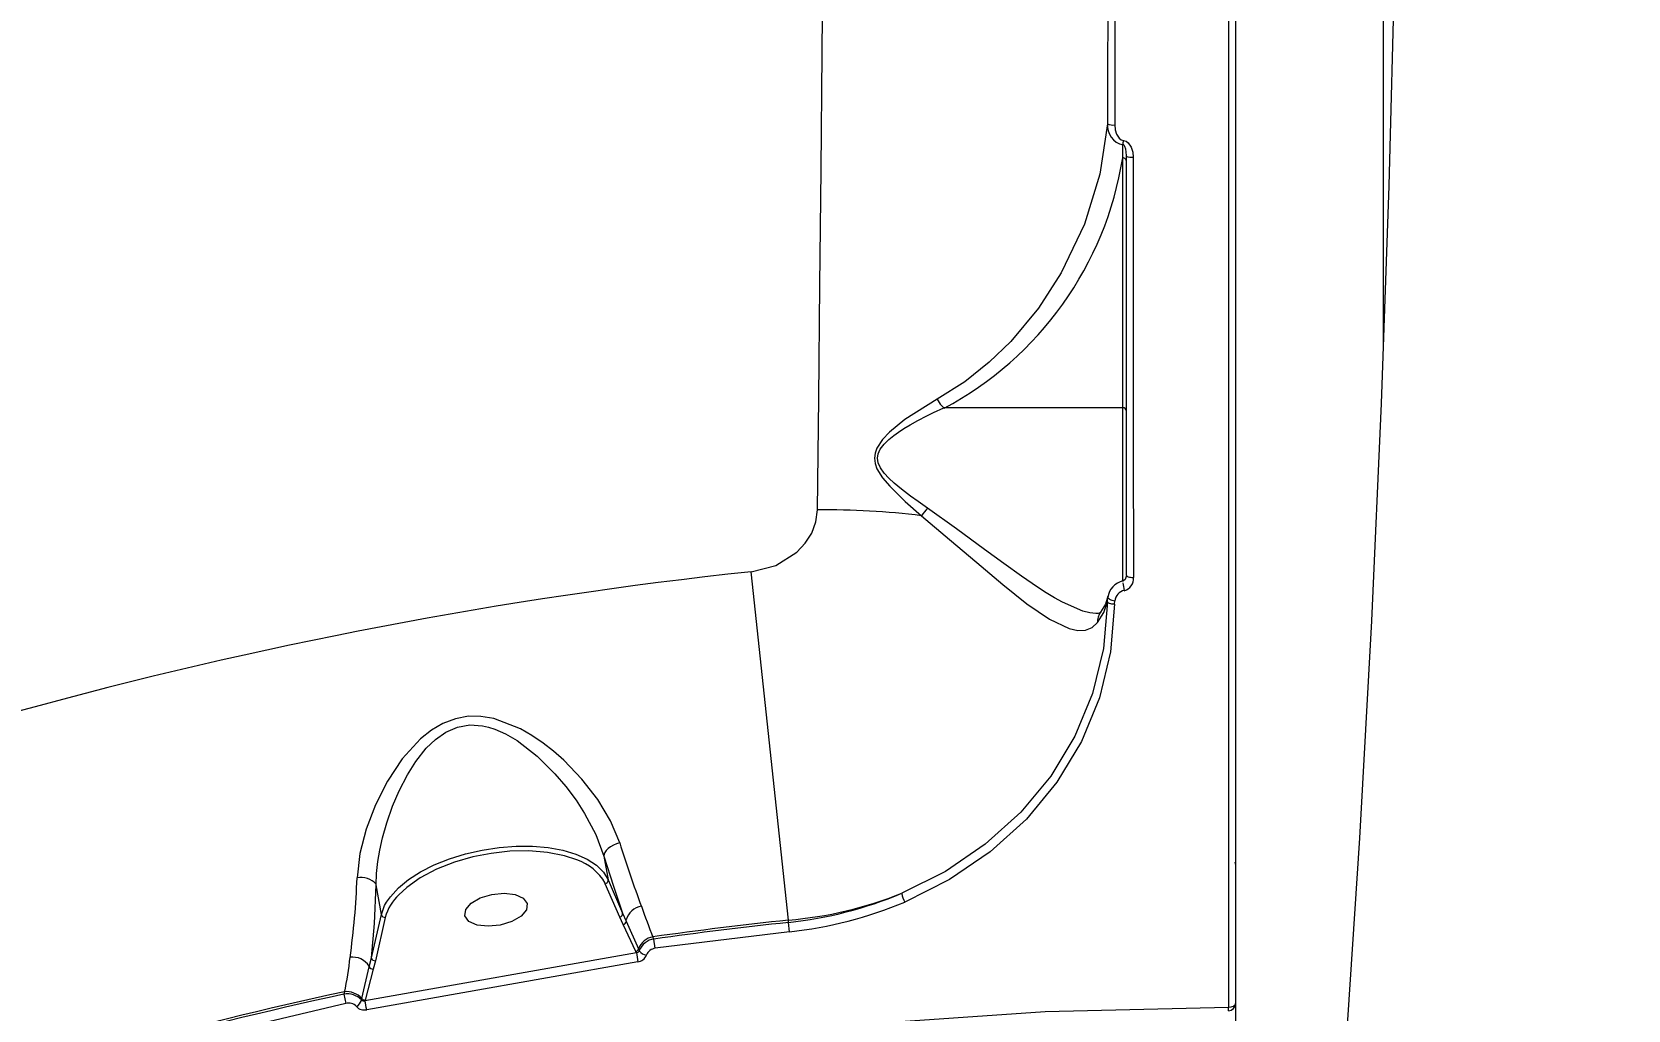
# Model space of a CAD drawing. Header units: millimetres. Extents: x -4952 to 3454, y -3329 to 3085.
# Drawn here: x 372.6 to 598.9, y 24.1 to 162.8 of the extents above; entities that cross this region are included whole.
import ezdxf

# ---------------------------------------------------------------- set-up
doc = ezdxf.new("R2010")
doc.units = ezdxf.units.MM
for name, color, linetype in [('DIKOM_ОБЪЕКТ', 7, 'Continuous'), ('DIKOM_РАЗМЕР_ЗОНА', 7, 'Continuous'), ('DIKOM_РАЗМЕР_ОБЪЕКТА', 7, 'Continuous')]:
    doc.layers.add(name, color=color, linetype=linetype)
doc.styles.add('style1', font='arial.ttf', dxfattribs={"width": 0.8})
doc.dimstyles.new('1-50', dxfattribs={"dimtxt": 300, "dimasz": 200, "dimexe": 100, "dimexo": 0, "dimgap": 100, "dimtad": 1, "dimtxsty": 'style1', "dimcen": 200, "dimclrd": 7, "dimclre": 7, "dimclrt": 7, "dimadec": 1, "dimazin": 2, "dimtfac": 1, "dimtmove": 0, "dimatfit": 2, "dimfxl": 0, "dimlwd": 25, "dimlwe": 18, "dimarcsym": 0})

# ---------------------------------------------------------------- blocks, each defined once
blk = doc.blocks.new('*D0')
at = {"layer": 'Defpoints', "color": 0, "transparency": 16777216}
for p in [(-2531.92, 1597.72), (1364.29, 1597.72), (96.74, -1272.86)]:
    blk.add_point(p, dxfattribs=at)
at = {"layer": 'DIKOM_РАЗМЕР_ОБЪЕКТА', "color": 7, "lineweight": 18, "transparency": 16777216}
for p, q in [((1364.29, 1597.72), (-2631.92, 1597.72)), ((96.74, -1272.86), (-2631.92, -1272.86))]:
    blk.add_line(p, q, dxfattribs=at)
at = {"layer": 'DIKOM_РАЗМЕР_ОБЪЕКТА', "color": 7, "lineweight": 25, "transparency": 16777216}
blk.add_line((-2531.92, -1072.86), (-2531.92, 1397.72), dxfattribs=at)
at = {"layer": 'DIKOM_РАЗМЕР_ОБЪЕКТА', "color": 7, "transparency": 16777216}
for points in [[(-2565.25, 1397.72), (-2498.58, 1397.72), (-2531.92, 1597.72)], [(-2565.25, -1072.86), (-2498.58, -1072.86), (-2531.92, -1272.86)]]:
    blk.add_solid(points, dxfattribs=at)
at = {"layer": 'DIKOM_РАЗМЕР_ОБЪЕКТА', "color": 7, "transparency": 16777216, "insert": (-2785.09, 250.69), "char_height": 300, "attachment_point": 5, "rotation": 90, "style": 'style1'}
blk.add_mtext('2900', dxfattribs=at)
blk = doc.blocks.new('*D2')
at = {"layer": 'Defpoints', "color": 0, "transparency": 16777216}
for p in [(3454.29, 651.62), (-4106.58, -381.73), (3454.29, -3228.68)]:
    blk.add_point(p, dxfattribs=at)
at = {"layer": 'DIKOM_РАЗМЕР_ЗОНА', "color": 7, "lineweight": 18, "transparency": 16777216}
for p, q in [((3454.29, 651.62), (3454.29, -3328.68)), ((-4106.58, -381.73), (-4106.58, -3328.68))]:
    blk.add_line(p, q, dxfattribs=at)
at = {"layer": 'DIKOM_РАЗМЕР_ЗОНА', "color": 7, "lineweight": 25, "transparency": 16777216}
blk.add_line((-3906.58, -3228.68), (3254.29, -3228.68), dxfattribs=at)
at = {"layer": 'DIKOM_РАЗМЕР_ЗОНА', "color": 7, "transparency": 16777216}
for points in [[(-3906.58, -3195.35), (-3906.58, -3262.01), (-4106.58, -3228.68)], [(3254.29, -3195.35), (3254.29, -3262.01), (3454.29, -3228.68)]]:
    blk.add_solid(points, dxfattribs=at)
at = {"layer": 'DIKOM_РАЗМЕР_ЗОНА', "color": 7, "transparency": 16777216, "insert": (111.64, -2975.51), "char_height": 300, "attachment_point": 5, "style": 'style1'}
blk.add_mtext('7200', dxfattribs=at)

msp = doc.modelspace()

# ---------------------------------------------------------------- linework, layer by layer
at = {"layer": 'DIKOM_ОБЪЕКТ', "color": 7, "linetype": 'Continuous', "lineweight": 15}
for p, q in [((543.286, 610.202), (543.286, -142.983)), ((564.286, 117.601), (564.286, 349.619)), ((527.286, 144.923), (527.327, 146.842)), ((527.286, 109.485), (527.286, 144.923)), ((527.786, 145.244), (527.786, 85.77)), ((527.286, 109.485), (501.953, 109.485)), ((527.286, 84.827), (527.286, 109.485)), ((479.887, 36.823), (474.607, 86.231)), ((525.107, 81.944), (525.174, 82.656)), ((525.178, 82.585), (525.153, 82.544)), ((526.113, 81.612), (526.163, 82.09)), ((523.806, 80.321), (523.659, 80.313)), ((453.722, 45.901), (454.317, 42.526)), ((422.159, 37.6), (421.416, 41.811)), ((455.955, 37.258), (453.909, 41.984)), ((454.317, 42.526), (456.364, 37.799)), ((420.744, 31.456), (422.159, 37.6)), ((422.724, 37.207), (421.31, 31.063)), ((456.466, 36.185), (455.955, 37.258)), ((456.364, 37.799), (456.877, 36.661)), ((456.877, 36.661), (458.634, 32.733)), ((479.89, 36.491), (479.887, 36.823)), ((480.031, 35.168), (479.89, 36.491)), ((458.242, 32.392), (456.466, 36.185)), ((460.805, 34.139), (460.67, 34.453)), ((460.989, 32.821), (460.805, 34.139)), ((480.031, 35.168), (460.989, 32.821)), ((419.84, 25.42), (458.317, 32.22)), ((458.317, 32.22), (458.242, 32.392)), ((458.634, 32.733), (458.739, 32.491)), ((419.38, 25.685), (420.451, 30.207)), ((420.995, 29.877), (419.855, 25.486)), ((458.534, 30.904), (420.087, 24.109)), ((420.451, 30.207), (420.744, 31.456)), ((421.31, 31.063), (420.995, 29.877)), ((416.921, 26.664), (416.842, 26.31)), ((416.842, 26.31), (417.124, 25.01)), ((419.332, 25.477), (419.38, 25.685)), ((419.855, 25.486), (419.84, 25.42)), ((542.287, 23.976), (542.287, 24.478))]:
    msp.add_line(p, q, dxfattribs=at)
at = {"layer": 'DIKOM_ОБЪЕКТ', "color": 7, "linetype": 'Continuous', "lineweight": 15, "flags": 128}
for points in [[(525.174, 220.325), (525.166, 196.654), (525.156, 173.138), (525.146, 149.777)], [(526.172, 220.296), (526.167, 202.284), (526.16, 184.476), (526.154, 166.903), (526.147, 149.594)], [(483.996, 94.99), (484.175, 110.795), (484.348, 126.88), (484.514, 143.216), (484.675, 159.773), (484.83, 176.522)], [(540.296, -166.39), (544.163, -135.828), (547.722, -105.217), (550.973, -74.56), (553.916, -43.861), (556.55, -13.125), (558.875, 17.644), (560.891, 48.442), (562.597, 79.266), (563.994, 110.109), (565.08, 140.97), (565.856, 171.843)], [(542.286, 171.159), (542.286, 155.674), (542.286, 140.316), (542.286, 125.106), (542.286, 104.101), (542.286, 83.483), (542.286, 63.304), (542.286, 43.619), (542.287, 24.478)], [(525.146, 149.777), (524.037, 142.61), (521.856, 135.55), (518.567, 128.628), (515.342, 123.63), (511.425, 118.903), (508.366, 115.934), (504.883, 113.161), (500.964, 110.696)], [(526.147, 149.594), (526.21, 148.921), (526.416, 148.274), (526.805, 147.714), (527.084, 147.511), (527.415, 147.403)], [(527.415, 147.403), (527.756, 147.294), (528.071, 147.062), (528.491, 146.456), (528.718, 145.759), (528.79, 145.034)], [(527.786, 144.537), (527.776, 144.612), (527.748, 144.684), (527.701, 144.751), (527.639, 144.81), (527.564, 144.858), (527.477, 144.893), (527.383, 144.915), (527.286, 144.923)], [(527.327, 146.842), (527.389, 146.812), (527.446, 146.761), (527.546, 146.612), (527.686, 146.203), (527.786, 145.244)], [(528.79, 145.034), (528.791, 124.85), (528.792, 104.962), (528.794, 85.418)], [(500.964, 110.696), (496.386, 107.802), (494.203, 106.019), (493.22, 104.981), (492.422, 103.763), (492.171, 103.065), (492.083, 102.321), (492.182, 101.566), (492.441, 100.841), (493.247, 99.53), (494.243, 98.35), (496.447, 96.195), (498.755, 94.169)], [(499.597, 95.241), (498.276, 96.178), (497.195, 96.967), (495.91, 97.953), (494.88, 98.808), (494.13, 99.502), (493.459, 100.224), (492.923, 100.973), (492.613, 101.661), (492.508, 102.32), (492.607, 102.969), (492.734, 103.297), (492.911, 103.626), (493.444, 104.321), (494.11, 104.966), (494.851, 105.563), (495.503, 106.028), (496.268, 106.529), (497.145, 107.06), (498.219, 107.664), (499.529, 108.348), (500.471, 108.81), (501.94, 109.488)], [(500.964, 110.696), (501.422, 110.013), (501.94, 109.488)], [(527.786, 109.099), (527.748, 109.247), (527.639, 109.372), (527.477, 109.456), (527.286, 109.485)], [(523.659, 80.313), (523.497, 80.305), (522.62, 80.405), (521.654, 80.646), (518.738, 81.905), (517.631, 82.522), (516.455, 83.231), (515.212, 84.03), (512.911, 85.601), (510.407, 87.395), (507.7, 89.379), (503.717, 92.299), (499.597, 95.241)], [(474.607, 86.231), (478.081, 87.125), (481.081, 88.998), (482.272, 90.262), (483.192, 91.719), (483.778, 93.306), (483.996, 94.99)], [(498.755, 94.169), (502.747, 90.824), (506.577, 87.547), (510.265, 84.424), (513.712, 81.679), (516.891, 79.502), (519.691, 78.166), (520.917, 77.895), (522.006, 77.933), (522.949, 78.305), (523.718, 79.02)], [(527.803, 85.706), (527.615, 85.145), (527.456, 84.977), (527.382, 84.936), (527.351, 84.925), (527.322, 84.918)], [(527.786, 85.77), (527.805, 85.701), (527.863, 85.635), (527.956, 85.573), (528.081, 85.52), (528.234, 85.476), (528.409, 85.444), (528.597, 85.424), (528.794, 85.418)], [(525.107, 81.944), (524.559, 75.338), (523.016, 68.971), (520.513, 62.91), (517.082, 57.237), (512.838, 52.12), (507.803, 47.571), (502.152, 43.735), (495.942, 40.626)], [(526.113, 81.612), (525.555, 74.866), (523.986, 68.364), (521.44, 62.172), (517.947, 56.374), (513.624, 51.142), (508.492, 46.489), (502.728, 42.563), (496.391, 39.382)], [(523.718, 79.02), (524.605, 80.466), (525.107, 81.944)], [(525.196, 82.748), (524.833, 81.612), (524.126, 80.48)], [(526.113, 81.612), (525.928, 81.619), (525.749, 81.638), (525.582, 81.668), (525.433, 81.709), (525.308, 81.758), (525.209, 81.816), (525.142, 81.878), (525.107, 81.944)], [(525.174, 82.656), (525.179, 82.581), (525.226, 82.5), (525.312, 82.417), (525.434, 82.336), (525.588, 82.259), (525.766, 82.191), (525.96, 82.134), (526.163, 82.09)], [(524.172, 80.54), (524.096, 80.411), (523.803, 80.303)], [(455.955, 47.765), (454.662, 50.883), (452.839, 53.931), (450.611, 56.813), (448.017, 59.512), (446.587, 60.775), (445.117, 61.927), (443.503, 63.028), (441.895, 63.954), (438.094, 65.42), (436.285, 65.718), (434.541, 65.724), (432.672, 65.392), (430.86, 64.701), (429.267, 63.767), (427.713, 62.536), (425.133, 59.716), (423.021, 56.544), (421.326, 53.194), (420.013, 49.718), (419.129, 46.247), (418.718, 42.817)], [(421.416, 41.811), (421.491, 43.409), (421.681, 45.13), (421.948, 46.734), (422.335, 48.492), (422.922, 50.595), (423.753, 52.978), (424.682, 55.159), (425.844, 57.407), (427.066, 59.34), (428.538, 61.186), (429.835, 62.435), (431.3, 63.465), (432.949, 64.186), (434.72, 64.498), (436.511, 64.385), (437.367, 64.195), (438.252, 63.915), (439.787, 63.24), (441.434, 62.275), (444.26, 60.085), (446.783, 57.573), (448.311, 55.771), (449.765, 53.813), (450.967, 51.958), (452.564, 48.953), (453.722, 45.901)], [(455.955, 47.765), (455.5, 47.621), (455.068, 47.437), (454.675, 47.217), (454.336, 46.97), (454.062, 46.705), (453.864, 46.432), (453.75, 46.161), (453.722, 45.901)], [(422.91, 39.383), (423.438, 40.142), (424.576, 41.38), (426.016, 42.56), (427.726, 43.656), (429.669, 44.644), (431.802, 45.502), (434.079, 46.212), (436.449, 46.757), (438.86, 47.126), (441.261, 47.312), (443.598, 47.309), (445.82, 47.118), (447.878, 46.743), (449.728, 46.192), (451.329, 45.478), (452.645, 44.616), (453.348, 43.97)], [(449.865, 45.354), (448.134, 45.956), (445.699, 46.433), (443.066, 46.637), (440.374, 46.578), (437.749, 46.288), (435.142, 45.777), (432.51, 45.02), (429.979, 44.025), (427.686, 42.823), (425.752, 41.47), (424.662, 40.42)], [(453.722, 45.901), (455.069, 41.627), (456.364, 37.799)], [(453.348, 43.97), (453.649, 43.625), (454.317, 42.526)], [(543.286, 44.744), (543.266, 44.913), (543.222, 45.048)], [(420.744, 31.456), (421.166, 36.356), (421.416, 41.811)], [(422.159, 37.6), (422.626, 38.873), (422.91, 39.383)], [(439.031, 36.117), (437.298, 35.943), (435.737, 36.127), (434.586, 36.64), (434.019, 37.405), (434.124, 38.305), (434.884, 39.204), (436.183, 39.963), (437.824, 40.468)], [(437.824, 40.468), (439.556, 40.642), (441.117, 40.458), (442.268, 39.945), (442.835, 39.179), (442.73, 38.279), (441.971, 37.381), (440.671, 36.622), (439.031, 36.117)], [(417.124, 25.01), (395.188, 19.812), (373.464, 13.788), (351.984, 6.945)], [(542.287, 24.478), (542.648, 24.512), (542.819, 24.554), (542.993, 24.624), (543.111, 24.695), (543.216, 24.792), (543.286, 24.976)], [(244.973, -57.975), (267.594, -45.114), (290.769, -33.28), (314.45, -22.496), (338.591, -12.783), (363.142, -4.161), (388.055, 3.353), (413.28, 9.743), (438.765, 14.998), (464.46, 19.105), (490.313, 22.058), (516.273, 23.85), (542.287, 24.478)]]:
    msp.add_lwpolyline(points, dxfattribs=at)
at = {"layer": 'DIKOM_ОБЪЕКТ', "color": 7, "linetype": 'Continuous', "lineweight": 15}
for centre, radius, start, end in [((527.849, 149.461), 2.721, 173.32493, 258.9567), ((525.904, 151.405), 1.827, 245.49274, 277.65365), ((508.973, 149.985), 18.622, 350.2767, 352.03031), ((478.932, 152.631), 48.965, 298.04434, 350.94203), ((528.516, 146.544), 1.535, 241.57964, 280.28194), ((501.951, 109.509), 0.0232, 242.28133, 274.33129), ((529.555, 70.821), 38.65, 140.81524, 142.83451), ((485.392, -13.582), 108.581, 82.93039, 90.73674), ((543.286, -556.39), 646.281, 96.100221, 114.899779), ((527.925, 82.235), 2.769, 102.55946, 172.72421), ((533.72, 85.126), 6.415, 184.15003, 193.97121), ((527.115, 85.195), 1.693, 282.96865, 7.57448), ((527.952, 81.85), 1.806, 104.66098, 172.35795), ((525.792, 79.212), 2.083, 141.98042, 185.28629), ((617.688, 98.205), 169.416, 197.32145, 200.54057), ((447.531, 38.358), 7.375, 30.14097, 71.54822), ((309.099, 46.812), 109.692, 351.96426, 357.91286), ((419.212, 39.751), 3.106, 44.77664, 99.14224), ((453.818, 42.485), 0.509, 280.25199, 11.29189), ((429.135, 35.541), 6.624, 132.47946, 165.42956), ((459.48, 36.105), 2.708, 99.292, 163.97991), ((571.054, 77.914), 118.651, 199.25922, 201.5148), ((475.221, 92.351), 55.724, 274.80385, 291.83011), ((473.812, 93.352), 57.185, 276.1007, 292.76714), ((473.89, 92.917), 58.075, 276.06961, 292.79546), ((500.536, 41.612), 4.707, 192.55822, 208.27659), ((422.667, 37.738), 0.534, 197.82349, 276.15622), ((455.865, 37.758), 0.509, 280.25199, 11.29189), ((456.351, 36.705), 0.533, 282.51123, 350.85818), ((543.286, -556.39), 596.591, 96.100221, 97.959884), ((543.286, -556.39), 596.261, 96.10338, 97.951231), ((461.19, 31.755), 2.748, 100.91011, 158.46333), ((461.175, 31.534), 2.631, 98.08792, 157.82333), ((458.124, 32.927), 0.548, 282.48005, 338.69118), ((458.329, 32.674), 0.454, 268.37748, 334.4656), ((519.062, 41.597), 61.465, 188.77814, 190.01833), ((458.325, 32.419), 1.529, 277.85282, 337.61156), ((459.992, 33.425), 1.586, 217.81793, 260.81224), ((461.155, 31.297), 1.533, 96.22771, 157.53204), ((380.836, 34.862), 37.025, 347.06159, 354.8893), ((418.03, 28.681), 2.9, 33.41914, 96.26476), ((420.957, 30.433), 0.558, 204.94026, 273.93203), ((421.253, 31.594), 0.534, 197.82349, 276.15622), ((543.286, -556.39), 596.591, 102.228529, 108.771471), ((543.286, -556.39), 596.261, 102.243131, 108.756869), ((417.352, 23.659), 2.7, 42.82783, 100.87789), ((417.217, 23.813), 2.866, 41.0238, 95.93109), ((417.505, 23.494), 1.563, 43.97503, 104.1002), ((417.721, 26.023), 1.718, 301.94102, 339.61938), ((419.621, 25.84), 0.473, 232.26823, 297.44292), ((419.813, 26.056), 0.572, 220.70317, 274.2059), ((365.452, 14.496), 55.475, 9.97983, 11.36071), ((542.286, 24.976), 1, 270.09855, 359.87835), ((419.755, 25.634), 1.561, 223.89502, 282.30594)]:
    msp.add_arc(centre, radius, start, end, dxfattribs=at)

# ---------------------------------------------------------------- dimensions: what is measured, and where the dimension line sits
at = {"layer": 'DIKOM_РАЗМЕР_ЗОНА'}
dim = msp.add_linear_dim(base=(3454.29, -3228.679), p1=(-4106.578, -381.726), p2=(3454.29, 651.616), text='7200', dimstyle='1-50', dxfattribs=at)
dim.commit()
dim.dimension.update_dxf_attribs({"geometry": '*D2', "text_midpoint": (111.645, -3228.679), "dimtype": 160})
at = {"layer": 'DIKOM_РАЗМЕР_ОБЪЕКТА'}
dim = msp.add_linear_dim(base=(-2531.915, 1597.721), p1=(96.736, -1272.855), p2=(1364.286, 1597.721), angle=90, text='2900', dimstyle='1-50', dxfattribs=at)
dim.commit()
dim.dimension.update_dxf_attribs({"geometry": '*D0', "text_midpoint": (-2531.915, 250.694), "dimtype": 160})

doc.saveas('drawing.dxf')
